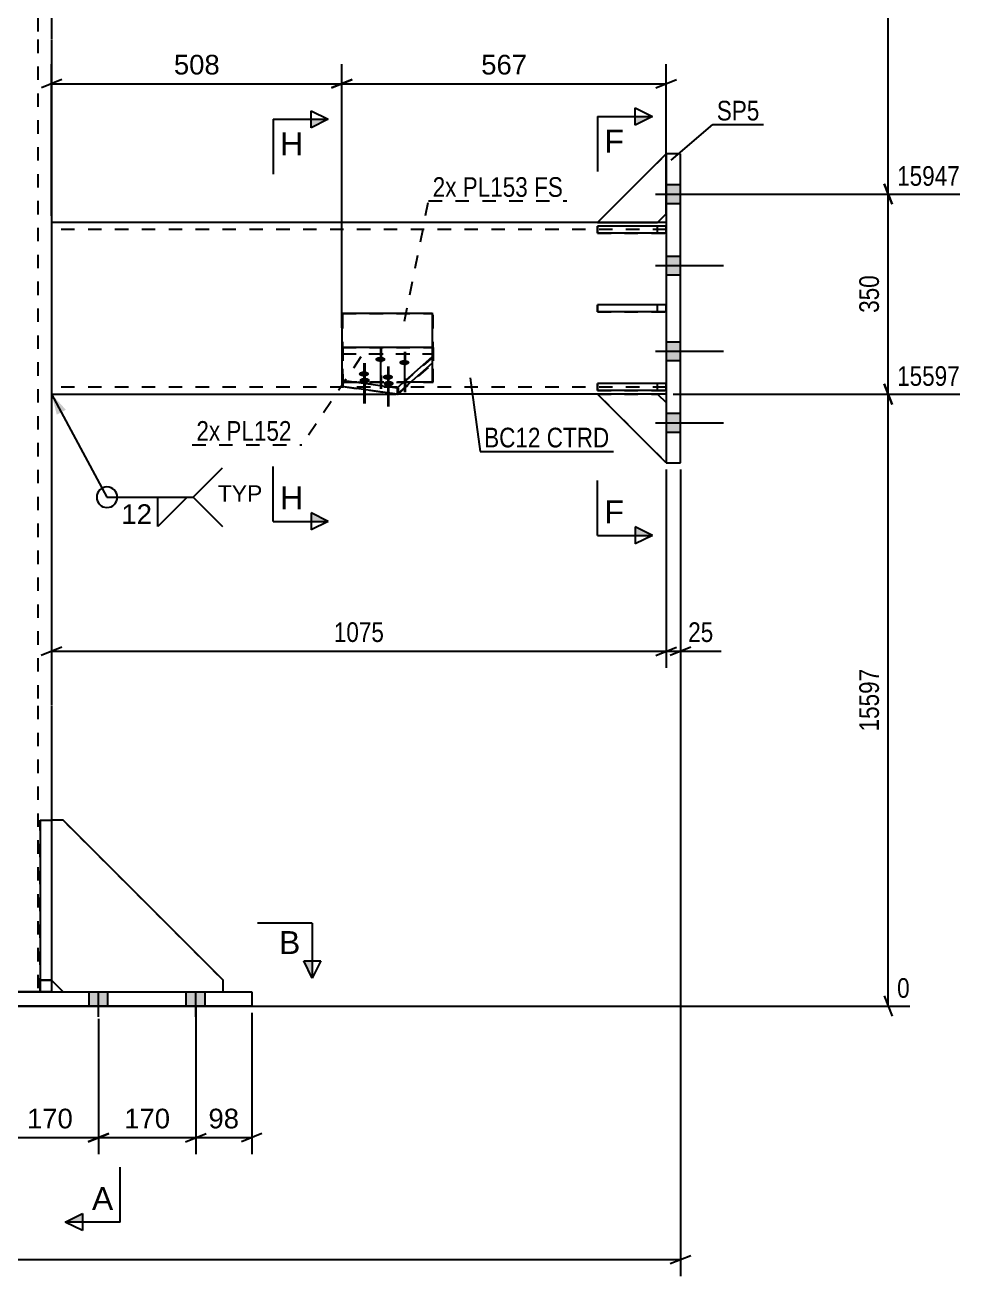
# Model space of a CAD drawing. Header units: millimetres. Extents: x -160 to 681, y -274 to 320.
# Drawn here: x 37.8 to 174.6, y -41.4 to 140.9 of the extents above; entities that cross this region are included whole.
import ezdxf

# ---------------------------------------------------------------- set-up
doc = ezdxf.new("R2010")
doc.units = ezdxf.units.MM
doc.linetypes.add('DXK_LINE_DOT2', pattern=[3.9198, 1.9599, -1.9599])
doc.linetypes.add('DXK_LINE_DOT3', pattern=[5.9187, 2.979, -0.9799, 0.9799, -0.9799])
doc.styles.add('Arial', font='ARIAL.TTF', dxfattribs={"height": 0.2})
doc.styles.add('Arial Narrow', font='ARIALN.TTF', dxfattribs={"height": 0.2})

# ---------------------------------------------------------------- blocks, each defined once
blk = doc.blocks.new('Part-284857079-4308 - 4104')
at = {"linetype": 'Continuous'}
blk.add_hatch(color=2, dxfattribs=at).paths.add_polyline_path([(0, 41.67), (-0.8, 43.07), (0.8, 43.07)])
at = {"color": 7, "linetype": 'DXK_LINE_DOT3'}
for p, q in [((0, 138.88), (0, 218.55)), ((0, 41.77), (0, 138.78)), ((0, -10), (0, 41.67))]:
    blk.add_line(p, q, dxfattribs=at)
at = {"color": 2, "linetype": 'Continuous'}
for p, q in [((-41.67, 208.55), (-41.67, 138.88)), ((-41.67, 208.55), (-41.25, 208.55)), ((-39.37, 208.55), (-37.67, 208.55)), ((-37.67, 208.55), (-12.42, 208.55)), ((39.37, 208.55), (12.58, 208.55)), ((41.67, 208.55), (41.25, 208.55)), ((41.67, 208.55), (41.67, 138.88)), ((-41.67, 138.78), (-41.67, 41.77)), ((41.67, 138.78), (41.67, 41.77)), ((0, 41.67), (-0.8, 43.07)), ((-0.8, 43.07), (0.8, 43.07)), ((0.8, 43.07), (0, 41.67)), ((-41.67, 41.67), (-41.67, 25)), ((41.67, 41.67), (41.67, 25))]:
    blk.add_line(p, q, dxfattribs=at)
at = {"color": 7, "linetype": 'DXK_LINE_DOT2'}
for p, q in [((-39.51, 208.55), (-41.25, 208.55)), ((-40.5, 208.55), (-39.37, 208.55)), ((-39.67, 208.55), (-39.67, 138.88)), ((12.58, 208.55), (-12.42, 208.55)), ((41.25, 208.55), (39.08, 208.55)), ((39.67, 208.55), (39.67, 138.88)), ((-39.67, 138.78), (-39.67, 41.77)), ((39.67, 138.78), (39.67, 41.77)), ((-39.67, 41.67), (-39.67, 0)), ((39.67, 41.67), (39.67, 0)), ((-41.67, 25), (-41.67, 0)), ((41.67, 25), (41.67, 0)), ((-41.67, 0), (41.67, 0))]:
    blk.add_line(p, q, dxfattribs=at)
at = {"color": 2, "linetype": 'Continuous'}
blk.add_circle((0, 42.57), 1, dxfattribs=at)
blk = doc.blocks.new('Part-284857079-4220 - 4104')
at = {"color": 2, "linetype": 'Continuous'}
for p, q in [((131.24, 100.11), (121.24, 100.11)), ((121.24, 99.11), (121.24, 100.11)), ((131.24, 99.11), (121.24, 99.11)), ((131.24, 100.11), (131.24, 99.11))]:
    blk.add_line(p, q, dxfattribs=at)
at = {"color": 7, "linetype": 'DXK_LINE_DOT2'}
blk.add_line((129.99, 99.11), (129.99, 100.11), dxfattribs=at)
blk = doc.blocks.new('Bolt-284857079-4239 - 4104')
at = {"linetype": 'Continuous'}
for points in [[(-61.29, 0), (-64.04, 0), (-64.04, -2.08), (-61.29, -2.08)], [(-61.29, 0), (-64.04, 0), (-64.04, -2.08), (-61.29, -2.08)], [(-61.29, 0), (-64.04, 0), (-64.04, -2.08), (-61.29, -2.08)], [(-61.29, 0), (-64.04, 0), (-64.04, -2.08), (-61.29, -2.08)], [(-61.29, 0), (-64.04, 0), (-64.04, -2.08), (-61.29, -2.08)], [(-61.29, 0), (-64.04, 0), (-64.04, -2.08), (-61.29, -2.08)], [(-61.29, 0), (-64.04, 0), (-64.04, -2.08), (-61.29, -2.08)], [(-61.29, 0), (-64.04, 0), (-64.04, -2.08), (-61.29, -2.08)], [(-47.13, 0), (-49.88, 0), (-49.88, -2.08), (-47.13, -2.08)], [(-47.13, 0), (-49.88, 0), (-49.88, -2.08), (-47.13, -2.08)], [(-47.13, 0), (-49.88, 0), (-49.88, -2.08), (-47.13, -2.08)], [(-47.13, 0), (-49.88, 0), (-49.88, -2.08), (-47.13, -2.08)], [(-47.13, 0), (-49.88, 0), (-49.88, -2.08), (-47.13, -2.08)], [(-47.13, 0), (-49.88, 0), (-49.88, -2.08), (-47.13, -2.08)], [(-47.13, 0), (-49.88, 0), (-49.88, -2.08), (-47.13, -2.08)], [(-47.13, 0), (-49.88, 0), (-49.88, -2.08), (-47.13, -2.08)], [(-32.96, 0), (-35.71, 0), (-35.71, -2.08), (-32.96, -2.08)], [(-32.96, 0), (-35.71, 0), (-35.71, -2.08), (-32.96, -2.08)], [(-32.96, 0), (-35.71, 0), (-35.71, -2.08), (-32.96, -2.08)], [(-32.96, 0), (-35.71, 0), (-35.71, -2.08), (-32.96, -2.08)], [(-11.13, 0), (-13.88, 0), (-13.88, -2.08), (-11.13, -2.08)], [(-11.13, 0), (-13.88, 0), (-13.88, -2.08), (-11.13, -2.08)], [(-11.13, 0), (-13.88, 0), (-13.88, -2.08), (-11.13, -2.08)], [(-11.13, 0), (-13.88, 0), (-13.88, -2.08), (-11.13, -2.08)], [(13.87, 0), (11.12, 0), (11.12, -2.08), (13.87, -2.08)], [(13.87, 0), (11.12, 0), (11.12, -2.08), (13.87, -2.08)], [(13.87, 0), (11.12, 0), (11.12, -2.08), (13.87, -2.08)], [(13.87, 0), (11.12, 0), (11.12, -2.08), (13.87, -2.08)], [(35.71, 0), (32.96, 0), (32.96, -2.08), (35.71, -2.08)], [(35.71, 0), (32.96, 0), (32.96, -2.08), (35.71, -2.08)], [(35.71, 0), (32.96, 0), (32.96, -2.08), (35.71, -2.08)], [(35.71, 0), (32.96, 0), (32.96, -2.08), (35.71, -2.08)], [(49.87, 0), (47.12, 0), (47.12, -2.08), (49.87, -2.08)], [(49.87, 0), (47.12, 0), (47.12, -2.08), (49.87, -2.08)], [(49.87, 0), (47.12, 0), (47.12, -2.08), (49.87, -2.08)], [(49.87, 0), (47.12, 0), (47.12, -2.08), (49.87, -2.08)], [(49.87, 0), (47.12, 0), (47.12, -2.08), (49.87, -2.08)], [(49.87, 0), (47.12, 0), (47.12, -2.08), (49.87, -2.08)], [(49.87, 0), (47.12, 0), (47.12, -2.08), (49.87, -2.08)], [(49.87, 0), (47.12, 0), (47.12, -2.08), (49.87, -2.08)], [(64.04, 0), (61.29, 0), (61.29, -2.08), (64.04, -2.08)], [(64.04, 0), (61.29, 0), (61.29, -2.08), (64.04, -2.08)], [(64.04, 0), (61.29, 0), (61.29, -2.08), (64.04, -2.08)], [(64.04, 0), (61.29, 0), (61.29, -2.08), (64.04, -2.08)], [(64.04, 0), (61.29, 0), (61.29, -2.08), (64.04, -2.08)], [(64.04, 0), (61.29, 0), (61.29, -2.08), (64.04, -2.08)], [(64.04, 0), (61.29, 0), (61.29, -2.08), (64.04, -2.08)], [(64.04, 0), (61.29, 0), (61.29, -2.08), (64.04, -2.08)]]:
    blk.add_hatch(color=1, dxfattribs=at).paths.add_polyline_path(points)
at = {"color": 1, "linetype": 'Continuous'}
for p, q in [((-64.04, -2.08), (-64.04, 0)), ((-64.04, -2.08), (-64.04, 0)), ((-64.04, -2.08), (-64.04, 0)), ((-64.04, -2.08), (-64.04, 0)), ((-64.04, -2.08), (-64.04, 0)), ((-64.04, -2.08), (-64.04, 0)), ((-64.04, -2.08), (-64.04, 0)), ((-64.04, -2.08), (-64.04, 0)), ((-62.67, -3.67), (-62.67, 0)), ((-62.67, -3.67), (-62.67, 0)), ((-62.67, -3.67), (-62.67, 0)), ((-62.67, -3.67), (-62.67, 0)), ((-62.67, -3.67), (-62.67, 0)), ((-62.67, -3.67), (-62.67, 0)), ((-62.67, -3.67), (-62.67, 0)), ((-62.67, -3.67), (-62.67, 0)), ((-61.29, -2.08), (-61.29, 0)), ((-61.29, -2.08), (-61.29, 0)), ((-61.29, -2.08), (-61.29, 0)), ((-61.29, -2.08), (-61.29, 0)), ((-61.29, -2.08), (-61.29, 0)), ((-61.29, -2.08), (-61.29, 0)), ((-61.29, -2.08), (-61.29, 0)), ((-61.29, -2.08), (-61.29, 0)), ((-49.88, -2.08), (-49.88, 0)), ((-49.88, -2.08), (-49.88, 0)), ((-49.88, -2.08), (-49.88, 0)), ((-49.88, -2.08), (-49.88, 0)), ((-49.88, -2.08), (-49.88, 0)), ((-49.88, -2.08), (-49.88, 0)), ((-49.88, -2.08), (-49.88, 0)), ((-49.88, -2.08), (-49.88, 0)), ((-48.5, -3.67), (-48.5, 0)), ((-48.5, -3.67), (-48.5, 0)), ((-48.5, -3.67), (-48.5, 0)), ((-48.5, -3.67), (-48.5, 0)), ((-48.5, -3.67), (-48.5, 0)), ((-48.5, -3.67), (-48.5, 0)), ((-48.5, -3.67), (-48.5, 0)), ((-48.5, -3.67), (-48.5, 0)), ((-47.13, -2.08), (-47.13, 0)), ((-47.13, -2.08), (-47.13, 0)), ((-47.13, -2.08), (-47.13, 0)), ((-47.13, -2.08), (-47.13, 0)), ((-47.13, -2.08), (-47.13, 0)), ((-47.13, -2.08), (-47.13, 0)), ((-47.13, -2.08), (-47.13, 0)), ((-47.13, -2.08), (-47.13, 0)), ((-35.71, -2.08), (-35.71, 0)), ((-35.71, -2.08), (-35.71, 0)), ((-35.71, -2.08), (-35.71, 0)), ((-35.71, -2.08), (-35.71, 0)), ((-34.33, -3.67), (-34.33, 0)), ((-34.33, -3.67), (-34.33, 0)), ((-34.33, -3.67), (-34.33, 0)), ((-34.33, -3.67), (-34.33, 0)), ((-32.96, -2.08), (-32.96, 0)), ((-32.96, -2.08), (-32.96, 0)), ((-32.96, -2.08), (-32.96, 0)), ((-32.96, -2.08), (-32.96, 0)), ((-13.88, -2.08), (-13.88, 0)), ((-13.88, -2.08), (-13.88, 0)), ((-13.88, -2.08), (-13.88, 0)), ((-13.88, -2.08), (-13.88, 0)), ((-12.5, -3.67), (-12.5, 0)), ((-12.5, -3.67), (-12.5, 0)), ((-12.5, -3.67), (-12.5, 0)), ((-12.5, -3.67), (-12.5, 0)), ((-11.13, -2.08), (-11.13, 0)), ((-11.13, -2.08), (-11.13, 0)), ((-11.13, -2.08), (-11.13, 0)), ((-11.13, -2.08), (-11.13, 0)), ((11.12, -2.08), (11.12, 0)), ((11.12, -2.08), (11.12, 0)), ((11.12, -2.08), (11.12, 0)), ((11.12, -2.08), (11.12, 0)), ((12.5, -3.67), (12.5, 0)), ((12.5, -3.67), (12.5, 0)), ((12.5, -3.67), (12.5, 0)), ((12.5, -3.67), (12.5, 0)), ((13.87, -2.08), (13.87, 0)), ((13.87, -2.08), (13.87, 0)), ((13.87, -2.08), (13.87, 0)), ((13.87, -2.08), (13.87, 0)), ((32.96, -2.08), (32.96, 0)), ((32.96, -2.08), (32.96, 0)), ((32.96, -2.08), (32.96, 0)), ((32.96, -2.08), (32.96, 0)), ((34.33, -3.67), (34.33, 0)), ((34.33, -3.67), (34.33, 0)), ((34.33, -3.67), (34.33, 0)), ((34.33, -3.67), (34.33, 0)), ((35.71, -2.08), (35.71, 0)), ((35.71, -2.08), (35.71, 0)), ((35.71, -2.08), (35.71, 0)), ((35.71, -2.08), (35.71, 0)), ((47.12, -2.08), (47.12, 0)), ((47.12, -2.08), (47.12, 0)), ((47.12, -2.08), (47.12, 0)), ((47.12, -2.08), (47.12, 0)), ((47.12, -2.08), (47.12, 0)), ((47.12, -2.08), (47.12, 0)), ((47.12, -2.08), (47.12, 0)), ((47.12, -2.08), (47.12, 0)), ((48.5, -3.67), (48.5, 0)), ((48.5, -3.67), (48.5, 0)), ((48.5, -3.67), (48.5, 0)), ((48.5, -3.67), (48.5, 0)), ((48.5, -3.67), (48.5, 0)), ((48.5, -3.67), (48.5, 0)), ((48.5, -3.67), (48.5, 0)), ((48.5, -3.67), (48.5, 0)), ((49.87, -2.08), (49.87, 0)), ((49.87, -2.08), (49.87, 0)), ((49.87, -2.08), (49.87, 0)), ((49.87, -2.08), (49.87, 0)), ((49.87, -2.08), (49.87, 0)), ((49.87, -2.08), (49.87, 0)), ((49.87, -2.08), (49.87, 0)), ((49.87, -2.08), (49.87, 0)), ((61.29, -2.08), (61.29, 0)), ((61.29, -2.08), (61.29, 0)), ((61.29, -2.08), (61.29, 0)), ((61.29, -2.08), (61.29, 0)), ((61.29, -2.08), (61.29, 0)), ((61.29, -2.08), (61.29, 0)), ((61.29, -2.08), (61.29, 0)), ((61.29, -2.08), (61.29, 0)), ((62.67, -3.67), (62.67, 0)), ((62.67, -3.67), (62.67, 0)), ((62.67, -3.67), (62.67, 0)), ((62.67, -3.67), (62.67, 0)), ((62.67, -3.67), (62.67, 0)), ((62.67, -3.67), (62.67, 0)), ((62.67, -3.67), (62.67, 0)), ((62.67, -3.67), (62.67, 0)), ((64.04, -2.08), (64.04, 0)), ((64.04, -2.08), (64.04, 0)), ((64.04, -2.08), (64.04, 0)), ((64.04, -2.08), (64.04, 0)), ((64.04, -2.08), (64.04, 0)), ((64.04, -2.08), (64.04, 0)), ((64.04, -2.08), (64.04, 0)), ((64.04, -2.08), (64.04, 0))]:
    blk.add_line(p, q, dxfattribs=at)
blk = doc.blocks.new('Part-284857079-4211 - 4104')
at = {"color": 2, "linetype": 'Continuous'}
for p, q in [((129.99, 87.11), (121.24, 87.11)), ((131.24, 77.11), (121.24, 87.11)), ((129.99, 87.11), (131.24, 85.86)), ((131.24, 85.86), (131.24, 77.11))]:
    blk.add_line(p, q, dxfattribs=at)
blk = doc.blocks.new('Part-284857079-4212 - 4104')
at = {"color": 7, "linetype": 'DXK_LINE_DOT2'}
for p, q in [((121.24, 87.11), (129.99, 87.11)), ((131.24, 77.11), (121.24, 87.11)), ((129.99, 87.11), (131.24, 85.86)), ((131.24, 85.86), (131.24, 77.11))]:
    blk.add_line(p, q, dxfattribs=at)
blk = doc.blocks.new('Part-284857079-4217 - 4104')
at = {"color": 7, "linetype": 'DXK_LINE_DOT2'}
for p, q in [((131.24, 100.11), (121.24, 100.11)), ((121.24, 100.11), (121.24, 99.11)), ((121.24, 99.11), (131.24, 99.11)), ((129.99, 99.11), (129.99, 100.11)), ((131.24, 99.11), (131.24, 100.11))]:
    blk.add_line(p, q, dxfattribs=at)
blk = doc.blocks.new('Part-284857079-4218 - 4104')
at = {"color": 2, "linetype": 'Continuous'}
for p, q in [((131.24, 111.57), (121.24, 111.57)), ((121.24, 110.57), (121.24, 111.57)), ((131.24, 111.57), (131.24, 110.57)), ((131.24, 110.57), (121.24, 110.57))]:
    blk.add_line(p, q, dxfattribs=at)
at = {"color": 7, "linetype": 'DXK_LINE_DOT2'}
blk.add_line((129.99, 110.57), (129.99, 111.57), dxfattribs=at)
blk = doc.blocks.new('Part-284857079-4283 - 4104')
at = {"color": 7, "linetype": 'DXK_LINE_DOT2'}
for p, q in [((41.66, 112.11), (41.66, 87.11)), ((41.67, 112.11), (41.66, 112.11)), ((131.25, 112.11), (131.25, 87.11)), ((131.25, 111.11), (41.66, 111.11)), ((131.25, 88.11), (41.66, 88.11)), ((41.66, 87.11), (41.67, 87.11)), ((41.66, 87.11), (41.67, 87.11)), ((92.07, 87.11), (91.9, 87.11)), ((130, 87.11), (121.25, 87.11))]:
    blk.add_line(p, q, dxfattribs=at)
at = {"color": 2, "linetype": 'Continuous'}
for p, q in [((131.25, 112.11), (41.67, 112.11)), ((41.67, 87.11), (91.9, 87.11)), ((121.25, 87.11), (92.07, 87.11)), ((131.25, 87.11), (130, 87.11))]:
    blk.add_line(p, q, dxfattribs=at)
blk = doc.blocks.new('Part-284857079-4219 - 4104')
at = {"color": 2, "linetype": 'Continuous'}
for p, q in [((131.24, 88.65), (121.24, 88.65)), ((121.24, 87.65), (121.24, 88.65)), ((131.24, 87.65), (121.24, 87.65)), ((131.24, 88.65), (131.24, 87.65))]:
    blk.add_line(p, q, dxfattribs=at)
at = {"color": 7, "linetype": 'DXK_LINE_DOT2'}
blk.add_line((129.99, 87.65), (129.99, 88.65), dxfattribs=at)
blk = doc.blocks.new('Part-284857079-4221 - 4104')
at = {"color": 2, "linetype": 'Continuous'}
for p, q in [((131.24, 122.11), (121.24, 112.11)), ((131.24, 113.36), (131.24, 122.11)), ((129.99, 112.11), (131.24, 113.36)), ((121.24, 112.11), (129.99, 112.11))]:
    blk.add_line(p, q, dxfattribs=at)
blk = doc.blocks.new('Part-284857079-4222 - 4104')
at = {"color": 7, "linetype": 'DXK_LINE_DOT2'}
for p, q in [((131.24, 122.11), (121.24, 112.11)), ((131.24, 113.36), (131.24, 122.11)), ((129.99, 112.11), (131.24, 113.36)), ((121.24, 112.11), (129.99, 112.11))]:
    blk.add_line(p, q, dxfattribs=at)
blk = doc.blocks.new('Part-284857079-4354 - 4104')
at = {"color": 7, "linetype": 'DXK_LINE_DOT2'}
for p, q in [((84.1, 88.84), (84.1, 98.84)), ((84.1, 98.84), (97.27, 98.84)), ((97.27, 88.84), (97.27, 98.84)), ((84.1, 88.84), (97.27, 88.84))]:
    blk.add_line(p, q, dxfattribs=at)
blk = doc.blocks.new('Bolt-284857079-4305 - 4104')
at = {"linetype": 'Continuous'}
for points in [[(131.25, 117.65), (131.25, 114.9), (133.33, 114.9), (133.33, 117.65)], [(131.25, 117.65), (131.25, 114.9), (133.33, 114.9), (133.33, 117.65)], [(131.25, 117.65), (131.25, 114.9), (133.33, 114.9), (133.33, 117.65)], [(131.25, 107.23), (131.25, 104.48), (133.33, 104.48), (133.33, 107.23)], [(131.25, 107.23), (131.25, 104.48), (133.33, 104.48), (133.33, 107.23)], [(131.25, 94.73), (131.25, 91.98), (133.33, 91.98), (133.33, 94.73)], [(131.25, 94.73), (131.25, 91.98), (133.33, 91.98), (133.33, 94.73)], [(131.25, 84.31), (131.25, 81.56), (133.33, 81.56), (133.33, 84.31)], [(131.25, 84.31), (131.25, 81.56), (133.33, 81.56), (133.33, 84.31)], [(131.25, 84.31), (131.25, 81.56), (133.33, 81.56), (133.33, 84.31)]]:
    blk.add_hatch(color=1, dxfattribs=at).paths.add_polyline_path(points)
at = {"color": 1, "linetype": 'Continuous'}
for p, q in [((131.25, 117.65), (133.33, 117.65)), ((131.25, 117.65), (133.33, 117.65)), ((131.25, 117.65), (133.33, 117.65)), ((129.66, 116.27), (139.58, 116.27)), ((129.66, 116.27), (139.58, 116.27)), ((129.66, 116.27), (139.58, 116.27)), ((131.25, 114.9), (133.33, 114.9)), ((131.25, 114.9), (133.33, 114.9)), ((131.25, 114.9), (133.33, 114.9)), ((129.66, 105.86), (139.58, 105.86)), ((129.66, 105.86), (139.58, 105.86)), ((131.25, 107.23), (133.33, 107.23)), ((131.25, 107.23), (133.33, 107.23)), ((131.25, 104.48), (133.33, 104.48)), ((131.25, 104.48), (133.33, 104.48)), ((129.66, 93.36), (139.58, 93.36)), ((129.66, 93.36), (139.58, 93.36)), ((131.25, 94.73), (133.33, 94.73)), ((131.25, 94.73), (133.33, 94.73)), ((131.25, 91.98), (133.33, 91.98)), ((131.25, 91.98), (133.33, 91.98)), ((131.25, 84.31), (133.33, 84.31)), ((131.25, 84.31), (133.33, 84.31)), ((131.25, 84.31), (133.33, 84.31)), ((129.66, 82.94), (139.58, 82.94)), ((129.66, 82.94), (139.58, 82.94)), ((129.66, 82.94), (139.58, 82.94)), ((131.25, 81.56), (133.33, 81.56)), ((131.25, 81.56), (133.33, 81.56)), ((131.25, 81.56), (133.33, 81.56))]:
    blk.add_line(p, q, dxfattribs=at)
blk = doc.blocks.new('Part-284857079-4252 - 4104')
at = {"color": 2, "linetype": 'Continuous'}
for p, q in [((131.25, 122.11), (131.25, 77.11)), ((133.33, 122.11), (131.25, 122.11)), ((133.33, 77.11), (133.33, 122.11)), ((131.25, 77.11), (133.33, 77.11))]:
    blk.add_line(p, q, dxfattribs=at)
blk = doc.blocks.new('Part-284857079-4313 - 4104')
at = {"color": 2, "linetype": 'Continuous'}
for p, q in [((-70.83, -2.08), (-70.83, 0)), ((-70.83, 0), (70.83, 0)), ((70.83, 0), (70.83, -2.08)), ((70.83, -2.08), (-70.83, -2.08))]:
    blk.add_line(p, q, dxfattribs=at)
blk = doc.blocks.new('Part-284857079-4314 - 4104')
at = {"color": 2, "linetype": 'Continuous'}
for p, q in [((43.33, 25), (41.67, 25)), ((43.33, 25), (66.67, 1.67)), ((41.67, 1.67), (43.33, 0)), ((66.67, 0), (66.67, 1.67))]:
    blk.add_line(p, q, dxfattribs=at)
at = {"color": 7, "linetype": 'DXK_LINE_DOT2'}
for p, q in [((41.67, 25), (41.67, 1.67)), ((43.33, 0), (66.67, 0))]:
    blk.add_line(p, q, dxfattribs=at)
blk = doc.blocks.new('Part-284857079-4378 - 4104')
at = {"color": 2, "linetype": 'Continuous'}
for p, q in [((83.98, 98.84), (83.98, 93.92)), ((97.15, 98.84), (83.98, 98.84)), ((97.15, 98.84), (97.15, 93.92)), ((97.15, 91.61), (97.15, 88.84)), ((97.15, 88.84), (94.02, 88.84))]:
    blk.add_line(p, q, dxfattribs=at)
at = {"color": 7, "linetype": 'DXK_LINE_DOT2'}
for p, q in [((83.98, 93.92), (83.98, 88.84)), ((97.15, 93.92), (97.15, 91.61)), ((94.02, 88.84), (83.98, 88.84))]:
    blk.add_line(p, q, dxfattribs=at)
blk = doc.blocks.new('Part-284857079-4339 - 4104')
at = {"color": 7, "linetype": 'DXK_LINE_DOT2'}
for p, q in [((131.24, 111.57), (121.24, 111.57)), ((121.24, 111.57), (121.24, 110.57)), ((129.99, 110.57), (129.99, 111.57)), ((131.24, 110.57), (131.24, 111.57)), ((121.24, 110.57), (131.24, 110.57))]:
    blk.add_line(p, q, dxfattribs=at)
blk = doc.blocks.new('Part-284857079-4340 - 4104')
at = {"color": 7, "linetype": 'DXK_LINE_DOT2'}
for p, q in [((131.24, 88.65), (121.24, 88.65)), ((121.24, 88.65), (121.24, 87.65)), ((121.24, 87.65), (131.24, 87.65)), ((129.99, 87.65), (129.99, 88.65)), ((131.24, 87.65), (131.24, 88.65))]:
    blk.add_line(p, q, dxfattribs=at)
blk = doc.blocks.new('Part-284857079-4341 - 4104')
at = {"color": 2, "linetype": 'Continuous'}
for p, q in [((40, 25), (40, 0)), ((40, 25), (41.67, 25)), ((41.67, 25), (41.67, 0)), ((40, 1.67), (41.67, 1.67))]:
    blk.add_line(p, q, dxfattribs=at)
at = {"color": 7, "linetype": 'DXK_LINE_DOT2'}
blk.add_line((40, 0), (41.67, 0), dxfattribs=at)
blk = doc.blocks.new('Part-284857079-4342 - 4104')
at = {"color": 7, "linetype": 'DXK_LINE_DOT2'}
for p, q in [((43.33, 25), (41.67, 25)), ((41.67, 25), (41.67, 1.67)), ((66.67, 1.67), (43.33, 25)), ((41.67, 1.67), (43.33, 0)), ((66.67, 0), (66.67, 1.67)), ((43.33, 0), (66.67, 0))]:
    blk.add_line(p, q, dxfattribs=at)
blk = doc.blocks.new('Part-284857079-4343 - 4104')
at = {"color": 7, "linetype": 'DXK_LINE_DOT2'}
for p, q in [((40, 0), (40, 25)), ((40, 25), (41.67, 25)), ((41.67, 25), (41.67, 0)), ((41.67, 1.67), (40, 1.67)), ((41.67, 0), (40, 0))]:
    blk.add_line(p, q, dxfattribs=at)
blk = doc.blocks.new('Bolt-284857079-4349 - 4104')
at = {"linetype": 'Continuous'}
for points in [[(87.3, 89.49), (87.45, 89.48), (87.6, 89.46), (87.74, 89.42), (87.85, 89.36), (87.95, 89.3), (88.01, 89.23), (88.04, 89.15), (88.04, 89.07), (88.01, 88.99), (87.95, 88.91), (87.85, 88.85), (87.74, 88.79), (87.6, 88.75), (87.45, 88.73), (87.3, 88.72), (87.14, 88.73), (86.99, 88.75), (86.86, 88.79), (86.74, 88.85), (86.65, 88.91), (86.58, 88.99), (86.55, 89.07), (86.55, 89.15), (86.58, 89.23), (86.65, 89.3), (86.74, 89.36), (86.86, 89.42), (86.99, 89.46), (87.14, 89.48)], [(90.79, 89.03), (90.95, 89.02), (91.1, 89), (91.24, 88.96), (91.35, 88.9), (91.44, 88.84), (91.51, 88.76), (91.54, 88.68), (91.54, 88.6), (91.51, 88.52), (91.44, 88.45), (91.35, 88.38), (91.24, 88.33), (91.1, 88.29), (90.95, 88.26), (90.79, 88.25), (90.64, 88.26), (90.49, 88.29), (90.35, 88.33), (90.24, 88.38), (90.15, 88.45), (90.08, 88.52), (90.05, 88.6), (90.05, 88.68), (90.08, 88.76), (90.15, 88.84), (90.24, 88.9), (90.35, 88.96), (90.49, 89), (90.64, 89.02)]]:
    blk.add_hatch(color=1, dxfattribs=at).paths.add_polyline_path(points)
at = {"color": 1, "linetype": 'DXK_LINE_DOT2'}
for p, q in [((89.7, 93.74), (89.7, 87.87)), ((93.2, 93.28), (93.2, 87.4))]:
    blk.add_line(p, q, dxfattribs=at)
at = {"color": 1, "linetype": 'Continuous'}
for p, q in [((87.3, 91.61), (87.3, 85.74)), ((90.79, 91.15), (90.79, 85.28))]:
    blk.add_line(p, q, dxfattribs=at)
blk = doc.blocks.new('Part-284857079-4359 - 4104')
at = {"color": 2, "linetype": 'Continuous'}
for p, q in [((97.15, 93.92), (83.98, 93.92)), ((83.98, 93.92), (83.98, 88.2)), ((97.15, 93.92), (97.15, 91.61)), ((92.04, 88.03), (97.15, 92.54)), ((97.15, 91.61), (92.04, 87.09)), ((83.98, 89.14), (92.04, 88.03)), ((92.04, 87.09), (83.98, 88.2)), ((92.04, 88.03), (92.04, 87.09))]:
    blk.add_line(p, q, dxfattribs=at)
at = {"color": 7, "linetype": 'DXK_LINE_DOT2'}
blk.add_line((83.98, 92.98), (97.15, 92.98), dxfattribs=at)
blk = doc.blocks.new('Bolt-284857079-4373 - 4104')
at = {"linetype": 'Continuous'}
for points in [[(89.58, 91.8), (89.43, 91.81), (89.28, 91.83), (89.14, 91.87), (89.03, 91.92), (88.93, 91.99), (88.87, 92.06), (88.84, 92.13), (88.84, 92.21), (88.87, 92.29), (88.93, 92.36), (89.03, 92.42), (89.14, 92.47), (89.28, 92.51), (89.43, 92.53), (89.58, 92.54), (89.74, 92.53), (89.89, 92.51), (90.02, 92.47), (90.14, 92.42), (90.23, 92.36), (90.3, 92.29), (90.33, 92.21), (90.33, 92.13), (90.3, 92.06), (90.23, 91.99), (90.14, 91.92), (90.02, 91.87), (89.89, 91.83), (89.74, 91.81)], [(93.08, 91.34), (92.93, 91.35), (92.78, 91.37), (92.64, 91.41), (92.52, 91.46), (92.43, 91.52), (92.37, 91.59), (92.34, 91.67), (92.34, 91.75), (92.37, 91.82), (92.43, 91.89), (92.52, 91.96), (92.64, 92.01), (92.78, 92.05), (92.93, 92.07), (93.08, 92.08), (93.24, 92.07), (93.39, 92.05), (93.52, 92.01), (93.64, 91.96), (93.73, 91.89), (93.79, 91.82), (93.83, 91.75), (93.83, 91.67), (93.79, 91.59), (93.73, 91.52), (93.64, 91.46), (93.52, 91.41), (93.39, 91.37), (93.24, 91.35)], [(87.18, 89.66), (87.02, 89.67), (86.87, 89.7), (86.74, 89.74), (86.62, 89.79), (86.53, 89.85), (86.47, 89.93), (86.43, 90.01), (86.43, 90.08), (86.47, 90.16), (86.53, 90.24), (86.62, 90.3), (86.74, 90.35), (86.87, 90.39), (87.02, 90.42), (87.18, 90.43), (87.33, 90.42), (87.48, 90.39), (87.62, 90.35), (87.74, 90.3), (87.83, 90.24), (87.89, 90.16), (87.92, 90.08), (87.92, 90.01), (87.89, 89.93), (87.83, 89.85), (87.74, 89.79), (87.62, 89.74), (87.48, 89.7), (87.33, 89.67)], [(90.68, 89.2), (90.52, 89.21), (90.37, 89.23), (90.23, 89.27), (90.12, 89.33), (90.03, 89.39), (89.96, 89.46), (89.93, 89.54), (89.93, 89.62), (89.96, 89.7), (90.03, 89.77), (90.12, 89.84), (90.23, 89.89), (90.37, 89.93), (90.52, 89.96), (90.68, 89.97), (90.83, 89.96), (90.98, 89.93), (91.12, 89.89), (91.23, 89.84), (91.33, 89.77), (91.39, 89.7), (91.42, 89.62), (91.42, 89.54), (91.39, 89.46), (91.33, 89.39), (91.23, 89.33), (91.12, 89.27), (90.98, 89.23), (90.83, 89.21)]]:
    blk.add_hatch(color=1, dxfattribs=at).paths.add_polyline_path(points)
at = {"color": 1, "linetype": 'Continuous'}
for p, q in [((89.58, 93.74), (89.58, 87.86)), ((93.08, 93.27), (93.08, 87.4)), ((87.18, 91.61), (87.18, 85.74)), ((90.68, 91.15), (90.68, 85.28))]:
    blk.add_line(p, q, dxfattribs=at)
blk = doc.blocks.new('Part-284857079-4383 - 4104')
at = {"color": 7, "linetype": 'DXK_LINE_DOT2'}
for p, q in [((84.1, 93.92), (97.27, 93.92)), ((84.1, 93.92), (84.1, 88.2)), ((97.27, 93.92), (97.27, 91.61)), ((84.1, 92.98), (97.27, 92.98)), ((97.27, 92.55), (92.16, 88.03)), ((92.18, 87.11), (97.27, 91.61)), ((92.16, 88.03), (84.1, 89.14)), ((84.1, 88.2), (92.06, 87.1)), ((92.16, 88.03), (92.16, 87.09))]:
    blk.add_line(p, q, dxfattribs=at)
at = {"color": 2, "linetype": 'Continuous'}
for p, q in [((92.06, 87.1), (92.16, 87.09)), ((92.16, 87.09), (92.18, 87.11))]:
    blk.add_line(p, q, dxfattribs=at)
blk = doc.blocks.new('StraightDimension-284857079-15174 - 4104')
at = {"color": 7, "linetype": 'Continuous'}
for p, q in [((41.67, 113.11), (41.67, 135.19)), ((83.98, 96.76), (83.98, 135.19)), ((43.17, 132.94), (40.17, 131.74)), ((41.67, 132.34), (83.98, 132.34)), ((82.48, 131.74), (85.48, 132.94))]:
    blk.add_line(p, q, dxfattribs=at)
at = {"color": 0}
blk.add_wipeout([(66.76, 133.09), (66.76, 137.29), (58.89, 137.29), (58.89, 133.09)], dxfattribs=at)
at = {"color": 3, "style": 'Arial'}
blk.add_text('508', height=2.865, dxfattribs=at).set_placement((59.49, 133.69))
blk = doc.blocks.new('StraightDimension-284857079-20757 - 4104')
at = {"color": 7, "linetype": 'Continuous'}
for p, q in [((41.66, 86.11), (41.66, 47.23)), ((131.24, 76.11), (131.24, 47.23)), ((43.16, 50.23), (40.16, 49.03)), ((41.66, 49.63), (131.24, 49.63)), ((129.74, 49.03), (132.74, 50.23))]:
    blk.add_line(p, q, dxfattribs=at)
at = {"color": 0}
blk.add_wipeout([(90.71, 50.38), (90.71, 54.58), (82.2, 54.58), (82.2, 50.38)], dxfattribs=at)
at = {"color": 3, "style": 'Arial Narrow'}
blk.add_text('1075', height=2.863, dxfattribs=at).set_placement((82.8, 50.98))
blk = doc.blocks.new('StraightDimension-284857079-4498 - 4104')
at = {"color": 7, "linetype": 'Continuous'}
for p, q in [((62.67, -2.04), (62.67, -23.66)), ((70.83, -3.08), (70.83, -23.66)), ((61.17, -21.86), (64.17, -20.66)), ((62.67, -21.26), (70.83, -21.26)), ((72.33, -20.66), (69.33, -21.86))]:
    blk.add_line(p, q, dxfattribs=at)
at = {"color": 0}
blk.add_wipeout([(69.57, -20.51), (69.57, -16.31), (63.93, -16.31), (63.93, -20.51)], dxfattribs=at)
at = {"color": 3, "style": 'Arial'}
blk.add_text('98', height=2.865, dxfattribs=at).set_placement((64.53, -19.91))
blk = doc.blocks.new('StraightDimension-284857079-4505 - 4104')
at = {"color": 7, "linetype": 'Continuous'}
for p, q in [((62.67, -2.04), (62.67, -23.66)), ((48.5, -3.94), (48.5, -23.66)), ((50, -20.66), (47, -21.86)), ((48.5, -21.26), (62.67, -21.26)), ((61.17, -21.86), (64.17, -20.66))]:
    blk.add_line(p, q, dxfattribs=at)
at = {"color": 0}
blk.add_wipeout([(59.52, -20.51), (59.52, -16.31), (51.65, -16.31), (51.65, -20.51)], dxfattribs=at)
at = {"color": 3, "style": 'Arial'}
blk.add_text('170', height=2.865, dxfattribs=at).set_placement((52.25, -19.91))
blk = doc.blocks.new('StraightDimension-284857079-4509 - 4104')
at = {"color": 7, "linetype": 'Continuous'}
for p, q in [((34.33, -3.94), (34.33, -23.66)), ((48.5, -3.94), (48.5, -23.66)), ((35.83, -20.66), (32.83, -21.86)), ((34.33, -21.26), (48.5, -21.26)), ((47, -21.86), (50, -20.66))]:
    blk.add_line(p, q, dxfattribs=at)
at = {"color": 0}
blk.add_wipeout([(45.35, -20.51), (45.35, -16.31), (37.48, -16.31), (37.48, -20.51)], dxfattribs=at)
at = {"color": 3, "style": 'Arial'}
blk.add_text('170', height=2.865, dxfattribs=at).set_placement((38.08, -19.91))
blk = doc.blocks.new('StraightDimension-284857079-4525 - 4104')
at = {"color": 7, "linetype": 'Continuous'}
for p, q in [((133.33, 76.11), (133.33, -41.43)), ((-83.34, -39.03), (133.33, -39.03)), ((131.83, -39.63), (134.83, -38.43))]:
    blk.add_line(p, q, dxfattribs=at)
blk = doc.blocks.new('StraightDimension-284857079-4823 - 4104')
at = {"color": 7, "linetype": 'Continuous'}
for p, q in [((-104.84, 85.61), (-106.04, 88.61)), ((-82.26, 87.11), (-115.88, 87.11)), ((-105.44, 0), (-105.44, 87.11)), ((-106.04, 1.5), (-104.84, -1.5)), ((40.67, 0), (-108.57, 0))]:
    blk.add_line(p, q, dxfattribs=at)
at = {"color": 0, "linetype": 'Continuous'}
for points in [[(-106.14, 87.71), (-106.14, 91.91), (-116.48, 91.91), (-116.48, 87.71)], [(-106.14, 0.6), (-106.14, 4.8), (-109.17, 4.8), (-109.17, 0.6)]]:
    blk.add_wipeout(points, dxfattribs=at)
at = {"color": 0}
blk.add_wipeout([(-106.19, 48.72), (-110.39, 48.72), (-110.39, 38.38), (-106.19, 38.38)], dxfattribs=at)
at = {"color": 3, "linetype": 'Continuous', "style": 'Arial Narrow'}
for s, height, p in [('15572', 2.863, (-115.88, 88.31)), ('0', 2.86, (-108.57, 1.2))]:
    blk.add_text(s, height=height, dxfattribs=at).set_placement(p)
at = {"color": 3, "style": 'Arial Narrow'}
blk.add_text('15572', height=2.863, rotation=90.0002, dxfattribs=at).set_placement((-106.79, 38.98))
blk = doc.blocks.new('StraightDimension-284857079-4888 - 4104')
at = {"color": 7, "linetype": 'Continuous'}
for p, q in [((164.2, 114.77), (163, 117.77)), ((134.33, 116.27), (174.04, 116.27)), ((163.6, 87.11), (163.6, 116.27)), ((163, 88.61), (164.2, 85.61)), ((132.25, 87.11), (174.04, 87.11))]:
    blk.add_line(p, q, dxfattribs=at)
at = {"color": 0, "linetype": 'Continuous'}
blk.add_wipeout([(174.64, 116.87), (174.64, 121.07), (164.3, 121.07), (164.3, 116.87)], dxfattribs=at)
at = {"color": 0}
blk.add_wipeout([(162.85, 105.03), (158.65, 105.03), (158.65, 98.35), (162.85, 98.35)], dxfattribs=at)
at = {"color": 3, "linetype": 'Continuous', "style": 'Arial Narrow'}
blk.add_text('15947', height=2.863, dxfattribs=at).set_placement((164.9, 117.47))
at = {"color": 3, "style": 'Arial Narrow'}
blk.add_text('350', height=2.863, rotation=90.0002, dxfattribs=at).set_placement((162.25, 98.95))
blk = doc.blocks.new('StraightDimension-284857079-4880 - 4104')
at = {"color": 7, "linetype": 'Continuous'}
for p, q in [((164.2, 179.97), (163, 182.97)), ((132.25, 181.47), (174.04, 181.47)), ((163.6, 116.27), (163.6, 181.47)), ((163, 117.77), (164.2, 114.77)), ((134.33, 116.27), (174.04, 116.27))]:
    blk.add_line(p, q, dxfattribs=at)
at = {"color": 0, "linetype": 'Continuous'}
blk.add_wipeout([(174.64, 182.07), (174.64, 186.27), (164.3, 186.27), (164.3, 182.07)], dxfattribs=at)
at = {"color": 0}
blk.add_wipeout([(162.85, 153.13), (158.65, 153.13), (158.65, 144.61), (162.85, 144.61)], dxfattribs=at)
at = {"color": 3, "linetype": 'Continuous', "style": 'Arial Narrow'}
blk.add_text('18787', height=2.863, dxfattribs=at).set_placement((164.9, 182.67))
at = {"color": 3, "style": 'Arial Narrow'}
blk.add_text('2840', height=2.863, rotation=90.0002, dxfattribs=at).set_placement((162.25, 145.21))
blk = doc.blocks.new('StraightDimension-284857079-4896 - 4104')
at = {"color": 7, "linetype": 'Continuous'}
for p, q in [((164.2, 85.61), (163, 88.61)), ((132.25, 87.11), (174.04, 87.11)), ((163.6, -2.08), (163.6, 87.11)), ((163, -0.58), (164.2, -3.58)), ((-69.83, -2.08), (166.73, -2.08))]:
    blk.add_line(p, q, dxfattribs=at)
at = {"color": 0, "linetype": 'Continuous'}
for points in [[(174.64, 87.71), (174.64, 91.91), (164.3, 91.91), (164.3, 87.71)], [(167.33, -1.48), (167.33, 2.72), (164.3, 2.72), (164.3, -1.48)]]:
    blk.add_wipeout(points, dxfattribs=at)
at = {"color": 0}
blk.add_wipeout([(162.85, 47.68), (158.65, 47.68), (158.65, 37.34), (162.85, 37.34)], dxfattribs=at)
at = {"color": 3, "linetype": 'Continuous', "style": 'Arial Narrow'}
for s, height, p in [('15597', 2.863, (164.9, 88.31)), ('0', 2.86, (164.9, -0.88))]:
    blk.add_text(s, height=height, dxfattribs=at).set_placement(p)
at = {"color": 3, "style": 'Arial Narrow'}
blk.add_text('15597', height=2.863, rotation=90.0002, dxfattribs=at).set_placement((162.25, 37.94))
blk = doc.blocks.new('StraightDimension-284857079-15173 - 4104')
at = {"color": 7, "linetype": 'Continuous'}
for p, q in [((83.98, 96.76), (83.98, 135.19)), ((131.24, 113.11), (131.24, 135.19)), ((85.48, 132.94), (82.48, 131.74)), ((83.98, 132.34), (131.24, 132.34)), ((129.74, 131.74), (132.74, 132.94))]:
    blk.add_line(p, q, dxfattribs=at)
at = {"color": 0}
blk.add_wipeout([(111.55, 133.09), (111.55, 137.29), (103.68, 137.29), (103.68, 133.09)], dxfattribs=at)
at = {"color": 3, "style": 'Arial'}
blk.add_text('567', height=2.865, dxfattribs=at).set_placement((104.28, 133.69))
blk = doc.blocks.new('StraightDimension-284857079-20756 - 4104')
at = {"color": 7, "linetype": 'Continuous'}
for p, q in [((131.24, 76.11), (131.24, 47.23)), ((133.33, 76.11), (133.33, 47.23)), ((129.74, 49.03), (132.74, 50.23)), ((131.24, 49.63), (133.33, 49.63)), ((134.83, 50.23), (131.83, 49.03))]:
    blk.add_line(p, q, dxfattribs=at)
at = {"color": 0}
blk.add_wipeout([(138.71, 50.38), (138.71, 54.58), (133.85, 54.58), (133.85, 50.38)], dxfattribs=at)
at = {"color": 7, "linetype": 'Continuous'}
blk.add_line((133.33, 49.63), (139.24, 49.63), dxfattribs=at)
blk.add_line((133.33, 49.63), (139.24, 49.63), dxfattribs=at)
at = {"color": 3, "style": 'Arial Narrow'}
blk.add_text('25', height=2.863, dxfattribs=at).set_placement((134.45, 50.98))
blk = doc.blocks.new('Mark-284857079-4279 - 4104')
at = {"color": 0}
blk.add_wipeout([(112.93, 79.34), (112.93, 82.34), (104.71, 82.34), (104.71, 79.34)], dxfattribs=at)
blk.add_wipeout([(112.93, 79.34), (112.93, 82.34), (104.71, 82.34), (104.71, 79.34)], dxfattribs=at)
at = {"color": 30, "linetype": 'Continuous'}
blk.add_line((102.66, 89.48), (104.11, 78.74), dxfattribs=at)
at = {"color": 3, "style": 'Arial Narrow'}
blk.add_text('BC12', height=2.863, dxfattribs=at).set_placement((104.71, 79.34))
at = {"color": 0}
blk.add_wipeout([(122.96, 79.34), (122.96, 82.34), (113.83, 82.34), (113.83, 79.34)], dxfattribs=at)
blk.add_wipeout([(122.96, 79.34), (122.96, 82.34), (113.83, 82.34), (113.83, 79.34)], dxfattribs=at)
at = {"color": 30, "linetype": 'Continuous'}
blk.add_line((104.11, 78.74), (123.56, 78.74), dxfattribs=at)
at = {"color": 3, "style": 'Arial Narrow'}
blk.add_text('CTRD', height=2.863, dxfattribs=at).set_placement((113.83, 79.34))
blk = doc.blocks.new('Mark-284857079-4248 - 4104')
at = {"color": 0}
blk.add_wipeout([(144.83, 126.99), (144.83, 129.99), (138.62, 129.99), (138.62, 126.99)], dxfattribs=at)
blk.add_wipeout([(144.83, 126.99), (144.83, 129.99), (138.62, 129.99), (138.62, 126.99)], dxfattribs=at)
at = {"color": 30, "linetype": 'Continuous'}
for p, q in [((131.99, 121.19), (138.02, 126.39)), ((138.02, 126.39), (145.43, 126.39))]:
    blk.add_line(p, q, dxfattribs=at)
at = {"color": 3, "style": 'Arial Narrow'}
blk.add_text('SP5', height=2.863, dxfattribs=at).set_placement((138.62, 126.99))
blk = doc.blocks.new('SectionMark-284857079-22002 - 4104')
at = {"linetype": 'Continuous'}
for points in [[(79.48, 125.91), (79.48, 127.16), (81.98, 127.16)], [(79.48, 68.56), (79.48, 69.81), (81.98, 68.56)]]:
    blk.add_hatch(color=6, dxfattribs=at).paths.add_polyline_path(points)
at = {"color": 6, "linetype": 'Continuous'}
for p, q in [((79.48, 125.91), (79.48, 128.41)), ((79.48, 128.41), (81.98, 127.16)), ((73.98, 127.16), (73.98, 119.16)), ((73.98, 127.16), (81.98, 127.16)), ((81.98, 127.16), (79.48, 125.91)), ((73.98, 68.56), (73.98, 76.56)), ((81.98, 68.56), (79.48, 69.81)), ((79.48, 69.81), (79.48, 67.31)), ((73.98, 68.56), (81.98, 68.56)), ((81.98, 68.56), (79.48, 67.31))]:
    blk.add_line(p, q, dxfattribs=at)
at = {"color": 0, "linetype": 'Continuous'}
for points in [[(78.35, 121.91), (78.35, 125.41), (74.98, 125.41), (74.98, 121.91)], [(78.35, 70.31), (78.35, 73.81), (74.98, 73.81), (74.98, 70.31)]]:
    blk.add_wipeout(points, dxfattribs=at)
at = {"color": 3, "linetype": 'Continuous', "style": 'Arial'}
for p in [(74.98, 121.91), (74.98, 70.31)]:
    blk.add_text('H', height=3.34, dxfattribs=at).set_placement(p)
blk = doc.blocks.new('SectionMark-284857079-4940 - 4104')
at = {"linetype": 'Continuous'}
for points in [[(-92.46, 4.5), (-91.21, 4.5), (-92.46, 2)], [(78.41, 4.5), (79.66, 4.5), (79.66, 2)]]:
    blk.add_hatch(color=6, dxfattribs=at).paths.add_polyline_path(points)
at = {"color": 6, "linetype": 'Continuous'}
for p, q in [((-92.46, 10), (-84.46, 10)), ((-92.46, 10), (-92.46, 2)), ((79.66, 10), (71.66, 10)), ((79.66, 10), (79.66, 2)), ((-92.46, 2), (-93.71, 4.5)), ((-91.21, 4.5), (-93.71, 4.5)), ((-92.46, 2), (-91.21, 4.5)), ((78.41, 4.5), (80.91, 4.5)), ((79.66, 2), (78.41, 4.5)), ((80.91, 4.5), (79.66, 2))]:
    blk.add_line(p, q, dxfattribs=at)
at = {"color": 0, "linetype": 'Continuous'}
for points in [[(-87.6, 5.5), (-87.6, 9), (-90.71, 9), (-90.71, 5.5)], [(77.91, 5.5), (77.91, 9), (74.8, 9), (74.8, 5.5)]]:
    blk.add_wipeout(points, dxfattribs=at)
at = {"color": 3, "linetype": 'Continuous', "style": 'Arial'}
for p in [(-90.71, 5.5), (74.8, 5.5)]:
    blk.add_text('B', height=3.34, dxfattribs=at).set_placement(p)
blk = doc.blocks.new('SectionMark-284857079-4948 - 4104')
at = {"linetype": 'Continuous'}
for points in [[(46.46, 247.06), (46.46, 245.81), (43.96, 247.06)], [(46.15, -32.32), (46.15, -33.57), (43.65, -33.57)]]:
    blk.add_hatch(color=6, dxfattribs=at).paths.add_polyline_path(points)
at = {"color": 6, "linetype": 'Continuous'}
for p, q in [((43.96, 247.06), (46.46, 248.31)), ((46.46, 245.81), (46.46, 248.31)), ((51.96, 247.06), (43.96, 247.06)), ((43.96, 247.06), (46.46, 245.81)), ((51.96, 247.06), (51.96, 239.06)), ((51.65, -33.57), (51.65, -25.57)), ((43.65, -33.57), (46.15, -32.32)), ((46.15, -32.32), (46.15, -34.82)), ((51.65, -33.57), (43.65, -33.57)), ((46.15, -34.82), (43.65, -33.57))]:
    blk.add_line(p, q, dxfattribs=at)
at = {"color": 0, "linetype": 'Continuous'}
for points in [[(50.96, 241.81), (50.96, 245.31), (47.85, 245.31), (47.85, 241.81)], [(50.65, -31.82), (50.65, -28.32), (47.54, -28.32), (47.54, -31.82)]]:
    blk.add_wipeout(points, dxfattribs=at)
at = {"color": 3, "linetype": 'Continuous', "style": 'Arial'}
for p in [(47.85, 241.81), (47.54, -31.82)]:
    blk.add_text('A', height=3.34, rotation=-0.0115, dxfattribs=at).set_placement(p)
blk = doc.blocks.new('WeldMark-284857079-4960 - 4104')
at = {"linetype": 'Continuous'}
blk.add_hatch(color=30, dxfattribs=at).paths.add_polyline_path([(42.42, 84.11), (41.66, 87.11), (43.74, 84.82)])
at = {"color": 30, "linetype": 'Continuous'}
blk.add_line((41.66, 87.11), (49.74, 72.08), dxfattribs=at)
at = {"color": 3, "linetype": 'Continuous'}
for q in [(66.57, 76.37), (66.57, 67.8)]:
    blk.add_line((62.29, 72.08), q, dxfattribs=at)
blk.add_arc((49.74, 72.08), 1.5, 90, 270, dxfattribs=at)
at = {"color": 0}
blk.add_wipeout([(56.49, 67.98), (56.49, 71.38), (51.64, 71.38), (51.64, 67.98)], dxfattribs=at)
at = {"color": 30, "linetype": 'Continuous'}
blk.add_line((49.74, 72.08), (62.29, 72.08), dxfattribs=at)
at = {"color": 3, "linetype": 'Continuous'}
for p, q in [((57.15, 72.08), (61.43, 72.08)), ((61.43, 72.08), (57.15, 67.8)), ((57.15, 67.8), (57.15, 72.08))]:
    blk.add_line(p, q, dxfattribs=at)
blk.add_arc((49.74, 72.08), 1.5, 270, 90, dxfattribs=at)
at = {"color": 3, "style": 'Arial'}
blk.add_text('12', height=2.865, dxfattribs=at).set_placement((51.84, 68.18))
at = {"color": 0, "linetype": 'Continuous'}
blk.add_wipeout([(72.37, 71.43), (72.37, 73.93), (65.89, 73.93), (65.89, 71.43)], dxfattribs=at)
blk.add_wipeout([(72.37, 71.43), (72.37, 73.93), (65.89, 73.93), (65.89, 71.43)], dxfattribs=at)
at = {"color": 3, "linetype": 'Continuous', "style": 'Arial'}
blk.add_text('TYP', height=2.388, dxfattribs=at).set_placement((65.89, 71.43))
blk = doc.blocks.new('MarkSet-284857079-15036 - 4104')
at = {"color": 30, "linetype": 'DXK_LINE_DOT2'}
blk.add_line((86.76, 92.53), (78.15, 79.71), dxfattribs=at)
at = {"color": 0}
blk.add_wipeout([(66.24, 80.31), (66.24, 83.31), (62.77, 83.31), (62.77, 80.31)], dxfattribs=at)
blk.add_wipeout([(66.24, 80.31), (66.24, 83.31), (62.77, 83.31), (62.77, 80.31)], dxfattribs=at)
at = {"color": 3, "style": 'Arial Narrow'}
blk.add_text('2x', height=2.863, dxfattribs=at).set_placement((62.77, 80.31))
at = {"color": 0}
blk.add_wipeout([(76.65, 80.31), (76.65, 83.31), (67.14, 83.31), (67.14, 80.31)], dxfattribs=at)
blk.add_wipeout([(76.65, 80.31), (76.65, 83.31), (67.14, 83.31), (67.14, 80.31)], dxfattribs=at)
at = {"color": 30, "linetype": 'DXK_LINE_DOT2'}
blk.add_line((62.17, 79.71), (78.15, 79.71), dxfattribs=at)
at = {"color": 3, "style": 'Arial Narrow'}
blk.add_text('PL152', height=2.863, dxfattribs=at).set_placement((67.14, 80.31))
blk = doc.blocks.new('MarkSet-284857079-15043 - 4104')
at = {"color": 0}
blk.add_wipeout([(100.68, 115.86), (100.68, 118.86), (97.21, 118.86), (97.21, 115.86)], dxfattribs=at)
blk.add_wipeout([(100.68, 115.86), (100.68, 118.86), (97.21, 118.86), (97.21, 115.86)], dxfattribs=at)
at = {"color": 30, "linetype": 'DXK_LINE_DOT2'}
blk.add_line((93.11, 97.75), (96.61, 115.26), dxfattribs=at)
at = {"color": 3, "style": 'Arial Narrow'}
blk.add_text('2x', height=2.863, dxfattribs=at).set_placement((97.21, 115.86))
at = {"color": 0}
blk.add_wipeout([(111.09, 115.86), (111.09, 118.86), (101.58, 118.86), (101.58, 115.86)], dxfattribs=at)
blk.add_wipeout([(111.09, 115.86), (111.09, 118.86), (101.58, 118.86), (101.58, 115.86)], dxfattribs=at)
at = {"color": 3, "style": 'Arial Narrow'}
blk.add_text('PL153', height=2.863, dxfattribs=at).set_placement((101.58, 115.86))
at = {"color": 0}
blk.add_wipeout([(116.18, 115.86), (116.18, 118.86), (111.99, 118.86), (111.99, 115.86)], dxfattribs=at)
blk.add_wipeout([(116.18, 115.86), (116.18, 118.86), (111.99, 118.86), (111.99, 115.86)], dxfattribs=at)
at = {"color": 30, "linetype": 'DXK_LINE_DOT2'}
blk.add_line((96.61, 115.26), (116.78, 115.26), dxfattribs=at)
at = {"color": 3, "style": 'Arial Narrow'}
blk.add_text('FS', height=2.863, dxfattribs=at).set_placement((111.99, 115.86))
blk = doc.blocks.new('SectionMark-284857079-18093 - 4104')
at = {"linetype": 'Continuous'}
for points in [[(126.74, 126.31), (126.74, 127.56), (129.24, 127.56)], [(126.74, 66.51), (126.74, 67.76), (129.24, 66.51)]]:
    blk.add_hatch(color=6, dxfattribs=at).paths.add_polyline_path(points)
at = {"color": 6, "linetype": 'Continuous'}
for p, q in [((126.74, 126.31), (126.74, 128.81)), ((126.74, 128.81), (129.24, 127.56)), ((121.24, 127.56), (121.24, 119.56)), ((121.24, 127.56), (129.24, 127.56)), ((129.24, 127.56), (126.74, 126.31)), ((121.24, 66.51), (121.24, 74.51)), ((129.24, 66.51), (126.74, 67.76)), ((126.74, 67.76), (126.74, 65.26)), ((121.24, 66.51), (129.24, 66.51)), ((129.24, 66.51), (126.74, 65.26))]:
    blk.add_line(p, q, dxfattribs=at)
at = {"color": 0, "linetype": 'Continuous'}
for points in [[(125.1, 122.31), (125.1, 125.81), (122.24, 125.81), (122.24, 122.31)], [(125.1, 68.26), (125.1, 71.76), (122.24, 71.76), (122.24, 68.26)]]:
    blk.add_wipeout(points, dxfattribs=at)
at = {"color": 3, "linetype": 'Continuous', "style": 'Arial'}
for p in [(122.24, 122.31), (122.24, 68.26)]:
    blk.add_text('F', height=3.34, dxfattribs=at).set_placement(p)

msp = doc.modelspace()

# ---------------------------------------------------------------- block references
for name in ['Part-284857079-4308 - 4104', 'Part-284857079-4221 - 4104', 'Part-284857079-4222 - 4104', 'Part-284857079-4252 - 4104', 'Bolt-284857079-4305 - 4104', 'Part-284857079-4283 - 4104', 'Part-284857079-4218 - 4104', 'Part-284857079-4339 - 4104', 'Part-284857079-4378 - 4104', 'Part-284857079-4354 - 4104', 'Part-284857079-4220 - 4104', 'Part-284857079-4217 - 4104', 'Part-284857079-4359 - 4104', 'Part-284857079-4383 - 4104', 'Bolt-284857079-4373 - 4104', 'Bolt-284857079-4349 - 4104', 'Part-284857079-4219 - 4104', 'Part-284857079-4340 - 4104', 'Part-284857079-4211 - 4104', 'Part-284857079-4212 - 4104', 'Part-284857079-4341 - 4104', 'Part-284857079-4343 - 4104', 'Part-284857079-4314 - 4104', 'Part-284857079-4342 - 4104', 'Part-284857079-4313 - 4104', 'Bolt-284857079-4239 - 4104']:
    msp.add_blockref(name, (0, 0))

# ---------------------------------------------------------------- next in the draw order: block references
for name in ['StraightDimension-284857079-15174 - 4104', 'StraightDimension-284857079-20757 - 4104', 'StraightDimension-284857079-4498 - 4104']:
    msp.add_blockref(name, (0, 0))

# ---------------------------------------------------------------- next in the draw order: block references
for name in ['StraightDimension-284857079-4888 - 4104', 'StraightDimension-284857079-4505 - 4104']:
    msp.add_blockref(name, (0, 0))

# ---------------------------------------------------------------- next in the draw order: block references
for name in ['StraightDimension-284857079-4880 - 4104', 'StraightDimension-284857079-4509 - 4104']:
    msp.add_blockref(name, (0, 0))

# ---------------------------------------------------------------- next in the draw order: block references
for name in ['StraightDimension-284857079-15173 - 4104', 'StraightDimension-284857079-4525 - 4104']:
    msp.add_blockref(name, (0, 0))

# ---------------------------------------------------------------- next in the draw order: block references
for name in ['Mark-284857079-4248 - 4104', 'MarkSet-284857079-15043 - 4104', 'StraightDimension-284857079-4823 - 4104']:
    msp.add_blockref(name, (0, 0))

# ---------------------------------------------------------------- next in the draw order: block references
msp.add_blockref('StraightDimension-284857079-4896 - 4104', (0, 0))

# ---------------------------------------------------------------- next in the draw order: block references
for name in ['SectionMark-284857079-22002 - 4104', 'Mark-284857079-4279 - 4104', 'StraightDimension-284857079-20756 - 4104', 'SectionMark-284857079-4940 - 4104']:
    msp.add_blockref(name, (0, 0))

# ---------------------------------------------------------------- next in the draw order: block references
for name in ['SectionMark-284857079-4948 - 4104', 'SectionMark-284857079-18093 - 4104']:
    msp.add_blockref(name, (0, 0))

# ---------------------------------------------------------------- next in the draw order: block references
msp.add_blockref('WeldMark-284857079-4960 - 4104', (0, 0))

# ---------------------------------------------------------------- next in the draw order: block references
msp.add_blockref('MarkSet-284857079-15036 - 4104', (0, 0))

doc.saveas('drawing.dxf')
